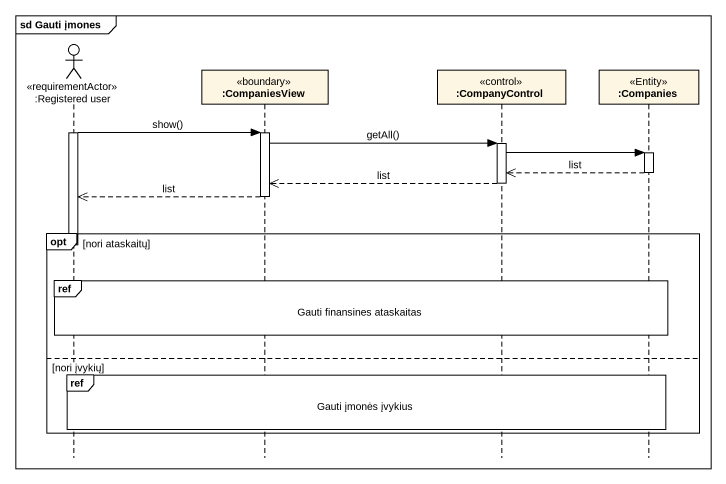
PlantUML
@startuml
mainframe sd Gauti įmones
hide footbox
actor ":Registered user" as Registered_user <<requirementActor>>
participant ":CompaniesView" as CompaniesView <<boundary>>
participant ":CompanyControl" as CompanyControl <<control>>
participant ":Companies" as Companies <<Entity>>

activate Registered_user
Registered_user -> CompaniesView : show()
activate CompaniesView
CompaniesView -> CompanyControl : getAll()
activate CompanyControl
CompanyControl -> Companies
activate Companies
Companies -->> CompanyControl : list
deactivate Companies
CompanyControl -->> CompaniesView : list
deactivate CompanyControl
CompaniesView -->> Registered_user : list
deactivate CompaniesView
opt nori ataskaitų
  deactivate Registered_user
  ref over Registered_user, CompaniesView, CompanyControl, Companies : Gauti finansines ataskaitas
else nori įvykių
  ref over Registered_user, CompaniesView, CompanyControl, Companies : Gauti įmonės įvykius
end
@enduml
